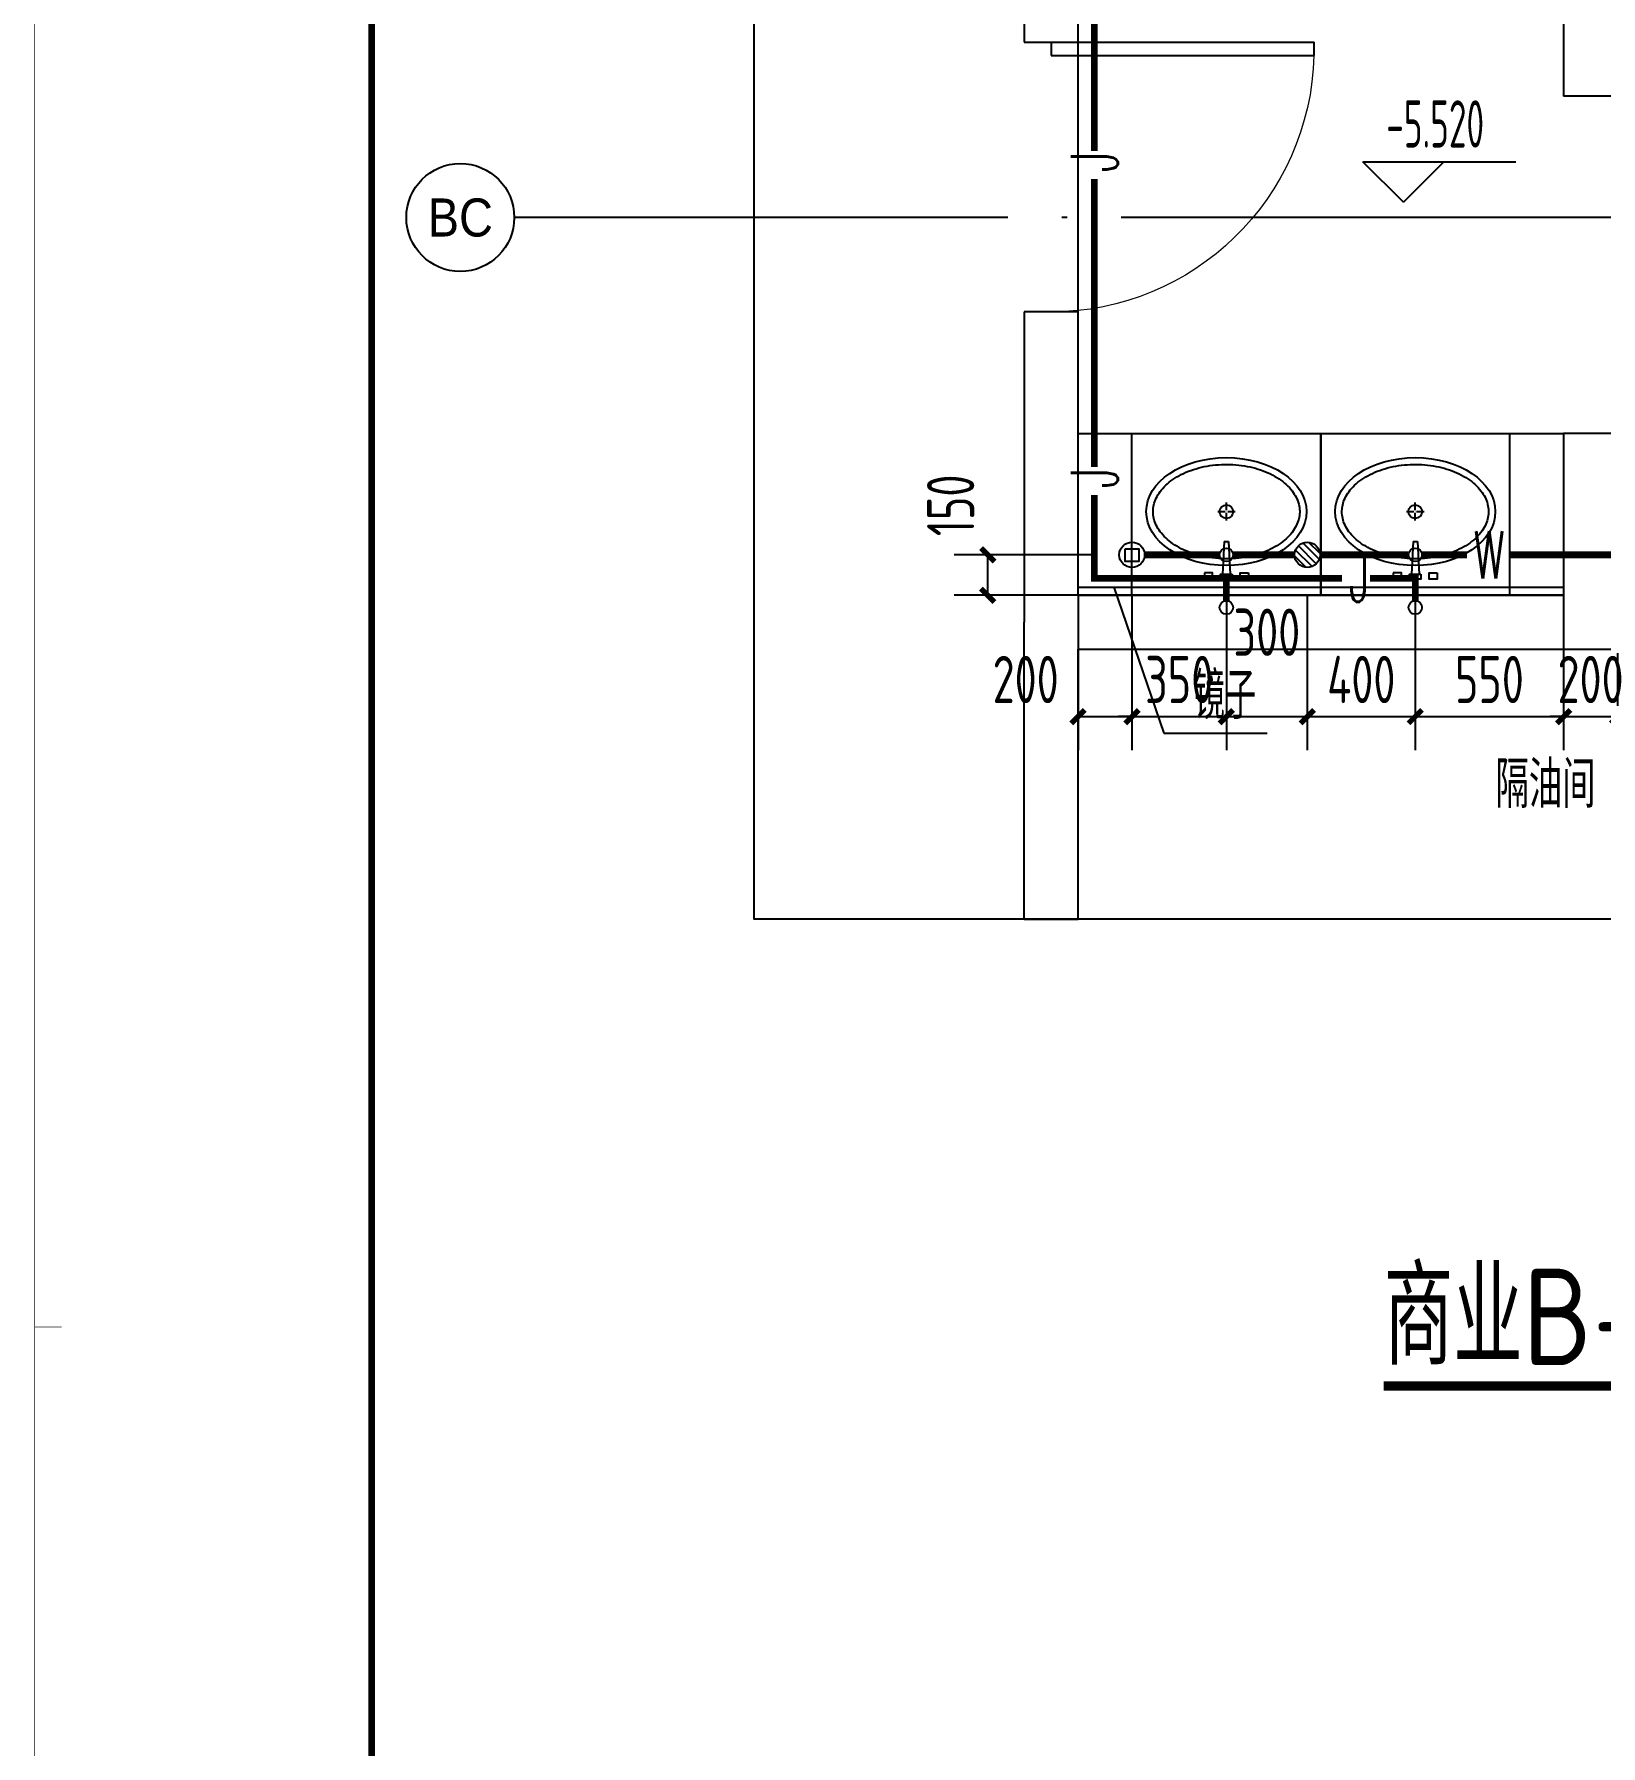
# Model space of a CAD drawing. Extents: x 57845 to 99897, y -155062 to -111524.
# Drawn here: x 57845 to 63651, y -141763 to -135421 of the extents above; entities that cross this region are included whole.
import ezdxf
from ezdxf.enums import TextEntityAlignment as Align

# ---------------------------------------------------------------- set-up
doc = ezdxf.new("R2010")
doc.units = 0
doc.header["$LTSCALE"] = 1000
doc.header["$MEASUREMENT"] = 0
doc.linetypes.add('DOTE', pattern=[2.4200000000000004, 2, -0.2, 0.02, -0.2])
for name, color, linetype in [('01-标注_标高', 200, 'Continuous'), ('01-标注_符号', 200, 'Continuous'), ('01-标注_轴线坐标', 132, 'Continuous'), ('02-TEXT_房间', 7, 'Continuous'), ('02-TEXT_轴号', 7, 'Continuous'), ('A-C_门', 150, 'Continuous'), ('A-I_卫-洁具', 241, 'Continuous'), ('A_AXIS-轴线', 1, 'DOTE'), ('A_STR-砌块墙', 121, 'Continuous'), ('AXIS_TEXT', 7, 'Continuous'), ('DIM_SYMB', 3, 'Continuous'), ('EQUIP_地漏', 7, 'Continuous'), ('EQUIP_污水', 7, 'Continuous'), ('PIPE-污水', 2, 'Continuous'), ('PIPE-给水', 3, 'Continuous'), ('TEXT_污水', 7, 'Continuous'), ('TEXT_给水', 7, 'Continuous'), ('TWT_DIM', 3, 'Continuous'), ('VPIPE-给水', 3, 'Continuous')]:
    doc.layers.add(name, color=color, linetype=linetype)
doc.layers.add('04-不打印_视口', color=5, linetype='Continuous', plot=False)
doc.layers.add('04-不打印_辅助线', color=165, linetype='Continuous', plot=False)
doc.styles.add('_TCH_AXIS', font='')
doc.styles.add('_TCH_DIM', font='ROS1', dxfattribs={"width": 0.8, "bigfont": 'JD'})
doc.styles.add('_TCH_DIM_T3', font='ROS1', dxfattribs={"width": 0.8, "bigfont": 'JD'})
doc.styles.add('_TCH_SPACE', font='ros.shx', dxfattribs={"width": 0.75, "height": 5, "bigfont": 'jd.shx'})
doc.styles.add('_TWT_PIPETEXT', font='SIMPLEX', dxfattribs={"width": 0.8, "height": 3.5, "bigfont": 'HZTXT'})
doc.styles.add('COMPLEX', font='COMPLEX')
doc.styles.get("Standard").update_dxf_attribs({"font": 'gbenor.shx', "bigfont": 'gbcbig.shx'})
doc.styles.add('样式 1', font='ros.shx', dxfattribs={"width": 0.7, "bigfont": 'jd.shx'})
doc.styles.get('_TCH_AXIS').set_extended_font_data('FZXiHei I-Z08S')
doc.dimstyles.new('_TWT_ARCH&&50', dxfattribs={"dimtxt": 175, "dimasz": 50, "dimexe": 125, "dimexo": 150, "dimgap": 50, "dimtad": 1, "dimdec": 0, "dimzin": 0, "dimdsep": 46, "dimtxsty": '_TCH_DIM_T3', "dimblk": 'ARCHTICK', "dimcen": 0.09, "dimazin": 2, "dimtfac": 1, "dimtdec": 0, "dimtix": 1, "dimtmove": 2, "dimatfit": 3, "dimfxl": 0, "dimtolj": 1, "dimtzin": 0, "dimarcsym": 0})

# ---------------------------------------------------------------- blocks, each defined once
blk = doc.blocks.new('图框-A1')
for points, const_width in [([(5.684341886080801e-13, 0), (841.0000000000002, 0), (841.0000000000002, 594), (5.684341886080801e-13, 594)], 0.05), ([(765.9999999999966, 584), (25.00000000000045, 584), (25.00000000000045, 10), (766.0000000000002, 10)], 0.5)]:
    blk.add_lwpolyline(points, close=True, dxfattribs=dict(const_width=const_width))
at = {"const_width": 0.05}
blk.add_lwpolyline([(5.684341886080801e-13, 297), (2.000000000000568, 297)], dxfattribs=at)
blk = doc.blocks.new('meae')
for p, q in [((-215.039999999979, 0), (-243.7679999999818, 0)), ((-210, 5.039999999979045), (-210, 32.76000000000931)), ((-176.7359999999753, 0), (-204.9599999999627, 0)), ((-99.54815868195146, 8), (21.68149024352897, 14.3899337600451)), ((-99.54815868195146, -7.999999999941792), (-99.54815868195146, 8)), ((21.68149024352897, -14.3899337601033), (21.68149024352897, 14.3899337600451)), ((-210, -32.25599999999395), (-210, -5.039999999979045)), ((-99.54815868195146, -8.000000000058208), (21.68149024352897, -14.3899337601033))]:
    blk.add_line(p, q)
for points in [[(17.19145484233741, 81.35012003820157), (40, 81.35012003820157), (39.99999999994179, 51.35012003820157), (17.1914548422792, 51.35012003820157)], [(21.68149024352897, 21.35012003820157), (40, 21.35012003820157), (40, -21.35012003820157), (21.68149024352897, -21.35012003820157)], [(17.19145484233741, -81.35012003820157), (40, -81.35012003820157), (39.99999999994179, -51.35012003820157), (17.1914548422792, -51.35012003820157)]]:
    blk.add_lwpolyline(points, close=True)
at = {"const_width": 0.8399999999999999}
blk.add_lwpolyline([(-209.5800000000163, -0.1400000000139698, -0.9999999999999999), (-210.4199999999837, -0.1400000000139698, -0.9999999999999999)], format="xyb", close=True, dxfattribs=at)
blk.add_circle((-210, 0), 25.2)
blk.add_ellipse((-210, 0), major_axis=(0, -296.8388870928175), ratio=0.6737661697857759)
at = {"color": 8}
blk.add_open_spline([(-210, -271.838887092832), (-201.6286662275088, -271.838887092832), (-193.2556980797672, -270.8834744876949), (-176.5567826171755, -267.0318226981908), (-168.2292954665609, -264.1331208487391), (-151.7464247078751, -256.3412992825033), (-143.592075161112, -251.4461166422116), (-127.6688291439204, -239.6628589069005), (-119.9016611408442, -232.7743547918508), (-105.0053654383519, -217.100718463771), (-97.87740360945463, -208.3160983382841), (-84.50442564953119, -189.0367220979533), (-78.25994529254967, -178.5426552897552), (-66.86596525227651, -156.1005802754662), (-61.71665413689334, -144.1531549534993), (-52.68240508378949, -119.1104159536771), (-48.79751711455174, -106.0155586157343), (-42.41598126577446, -79.01830609660828), (-39.91934085072717, -65.11628590768669), (-36.39207964838715, -36.86706837144447), (-35.3614577781409, -22.5202054088586), (-34.79793056182098, 6.244822261855006), (-35.26502483320655, 20.66266644134885), (-37.68259151588427, 49.19399507466005), (-39.63306519814068, 63.30715293157846), (-44.95700291811954, 90.86129060061648), (-48.33046480413759, 104.3019146881416), (-56.39392556494568, 130.1611448710319), (-61.0838973345235, 142.5793309712317), (-71.62818411248736, 166.0733063118532), (-77.48238030000357, 177.1485642623738), (-90.15903716551838, 197.6798496269621), (-96.98112566315103, 207.1352148510632), (-111.3602107425686, 224.2113378457143), (-118.9163064261083, 231.8314545630128), (-134.510733252624, 245.1036245926516), (-142.547481424408, 250.7556368449004), (-158.868371842138, 260.0530890176306), (-167.1509793659789, 263.6999722997425), (-183.7976203592261, 269.0257272459567), (-192.162095878215, 270.7072330619558), (-208.8995512870024, 272.153067119536), (-217.2755150526064, 271.9185741905239), (-234.0031495776493, 269.526916392555), (-242.3573442720808, 267.3679324407713), (-258.9526960913208, 261.0731867576833), (-267.1936322519905, 256.9349128940958), (-283.3781850557425, 246.65468100406), (-291.3201072766096, 240.5117016318836), (-306.6623222918133, 226.2813428560039), (-314.0611830068519, 218.1942343084957), (-328.0653621423407, 200.2301868745126), (-334.6699371464783, 190.353927289194), (-346.859358667396, 169.044026111078), (-352.4439172392595, 157.6110181525), (-362.4072642970132, 133.476927122334), (-366.7859668953461, 120.7763437553076), (-374.1964356524404, 94.43610308453208), (-377.2281845823745, 80.79684587812517), (-381.8495765395346, 52.93462008907227), (-383.4392193020904, 38.71199739631265), (-385.1273327118251, 10.0537408667733), (-385.225804392132, -4.381569712015335), (-383.9285565786413, -33.08909023553133), (-382.5328362500295, -47.36097819061251), (-378.2902226594742, -75.36972922243876), (-375.4433290168527, -89.10625087702647), (-368.3874579074909, -115.6863969620317), (-364.1784936326439, -128.529630749661), (-354.5335200406262, -152.9902308470919), (-349.097582319926, -164.6071133053629), (-337.1786070214584, -186.3198765731067), (-330.6958189697471, -196.415140855941), (-316.9037533847149, -214.843760280055), (-309.5951420506462, -223.1764269854757), (-294.4000191528467, -237.9131964488188), (-286.5148495539906, -244.3169298697612), (-270.41386736813, -255.1213227973203), (-262.1997869724291, -259.5227866767091), (-245.6385630253353, -266.3373192788567), (-237.2919559226721, -268.7527736420161), (-222.6272707111784, -271.2949484957498), (-216.3134306632564, -271.838887092832), (-210, -271.838887092832)], degree=3, knots=[0, 0, 0, 0, 0.1541728099079682, 0.1541728099079682, 0.3083456198159364, 0.3083456198159364, 0.4625184297239047, 0.4625184297239047, 0.6166912396318729, 0.6166912396318729, 0.7708640495398411, 0.7708640495398411, 0.9250368594478093, 0.9250368594478093, 1.079209669355778, 1.079209669355778, 1.233382479263746, 1.233382479263746, 1.387555289171714, 1.387555289171714, 1.541728099079682, 1.541728099079682, 1.69590090898765, 1.69590090898765, 1.850073718895619, 1.850073718895619, 2.004246528803587, 2.004246528803587, 2.158419338711555, 2.158419338711555, 2.312592148619523, 2.312592148619523, 2.466764958527492, 2.466764958527492, 2.62093776843546, 2.62093776843546, 2.775110578343428, 2.775110578343428, 2.929283388251396, 2.929283388251396, 3.083456198159364, 3.083456198159364, 3.237629008067333, 3.237629008067333, 3.391801817975301, 3.391801817975301, 3.545974627883269, 3.545974627883269, 3.700147437791237, 3.700147437791237, 3.854320247699206, 3.854320247699206, 4.008493057607174, 4.008493057607174, 4.162665867515142, 4.162665867515142, 4.31683867742311, 4.31683867742311, 4.471011487331078, 4.471011487331078, 4.625184297239047, 4.625184297239047, 4.779357107147015, 4.779357107147015, 4.933529917054983, 4.933529917054983, 5.087702726962951, 5.087702726962951, 5.24187553687092, 5.24187553687092, 5.396048346778888, 5.396048346778888, 5.550221156686856, 5.550221156686856, 5.704393966594824, 5.704393966594824, 5.858566776502792, 5.858566776502792, 6.012739586410761, 6.012739586410761, 6.166912396318729, 6.166912396318729, 6.283185307179586, 6.283185307179586, 6.283185307179586, 6.283185307179586], dxfattribs=at)
at = {"layer": '04-不打印_辅助线'}
blk.add_lwpolyline([(-499.9999999998836, -349.9999999999418), (-499.9999999998836, 350.0000000000582), (100.0000000001164, 350.0000000000582), (100.0000000001164, -349.9999999999418)], close=True, dxfattribs=at)
blk = doc.blocks.new('$DorLib2D$00000001')
at = {"ltscale": 0.5}
for p, q in [((0.4499999999999886, 0.974999999999909), (0.5, 0.974999999999909)), ((0.4499999999999886, -1.13686837721616e-13), (0.4499999999999886, 0.974999999999909)), ((0.5, -1.13686837721616e-13), (0.5, 0.974999999999909)), ((0.5, -1.13686837721616e-13), (0.4499999999999886, -1.13686837721616e-13))]:
    blk.add_line(p, q, dxfattribs=at)
at = {"lineweight": 13, "ltscale": 0.5}
blk.add_arc((0.4750000000000227, -1.13686837721616e-13), 0.975, 91.46928358083711, 180, dxfattribs=at)
blk = doc.blocks.new('_AXISO')
blk.add_circle((0, 0), 0.5)
at = {"layer": 'AXIS_TEXT', "style": 'COMPLEX', "width": 1.041666666666667}
blk.add_attdef('A', text='', height=0.56, dxfattribs=at).set_placement((-0.25, -0.28), (0.25, -0.28), align=Align.FIT)
blk = doc.blocks.new('11')
at = {"layer": '01-标注_标高'}
for p, q in [((67840.05842241434, -136043.3400269111), (67690.05842241434, -135893.3400269111)), ((67690.05842241434, -135893.3400269111), (68257.29136641177, -135893.3400269111)), ((67840.05842241434, -136043.3400269111), (67990.05842241434, -135893.3400269111))]:
    blk.add_line(p, q, dxfattribs=at)
at = {"layer": '01-标注_符号'}
for p, q in [((66766.02662214356, -137469.943740045), (66952.22644534822, -138010.9292005466)), ((66952.22644534822, -138010.9292005466), (67335.19780303589, -138010.9292005466))]:
    blk.add_line(p, q, dxfattribs=at)
at = {"layer": '01-标注_轴线坐标', "color": 8}
blk.add_line((65433.79552553197, -136099.9437386626), (64544.09794966246, -136099.9437386626), dxfattribs=at)
at = {"layer": '04-不打印_视口', "elevation": -1e-08}
blk.add_lwpolyline([(65433.79552553197, -128899.9435385836), (73633.79552547469, -128899.9435385316), (73633.79552547469, -138699.9437400501), (65433.79552553197, -138699.9437401018)], close=True, dxfattribs=at)
at = {"layer": 'A-C_门', "color": 8}
blk.add_line((66633.79552547525, -136449.943538537, -1e-08), (66633.7955254749, -135449.943538537, -1e-08), dxfattribs=at)
at = {"layer": 'A-I_卫-洁具', "ltscale": 0.1}
blk.add_line((66633.79552553104, -137469.9437400431, -1e-08), (68433.79552548005, -137469.943740071, -1e-08), dxfattribs=at)
at = {"layer": 'A-I_卫-洁具', "ltscale": 0.1, "elevation": -1e-08}
blk.add_lwpolyline([(68433.79552547539, -137499.9437400794), (66633.79552547423, -137499.9437400859), (66633.79552547562, -136899.9437400864), (68433.79552547586, -136899.9437400799)], close=True, dxfattribs=at)
at = {"layer": 'A_AXIS-轴线', "color": 253, "linetype": 'DOTE'}
blk.add_line((73633.79552547469, -136099.9437386626, -1e-08), (65433.79552553197, -136099.9437386626, -1e-08), dxfattribs=at)
at = {"layer": 'A_STR-砌块墙', "color": 8}
for p, q in [((66433.79552547446, -134149.9435385373), (66433.79552547503, -135449.9435385367)), ((66633.7955254752, -135449.9435385366), (66633.79552547503, -134249.9435385367)), ((68433.79552547578, -134249.9435385374), (68433.79552547492, -135649.943538537)), ((66433.79552547503, -135449.9435385367), (66633.7955254752, -135449.9435385366)), ((68633.79552547492, -135649.943538537), (68433.79552547492, -135649.943538537)), ((66633.79552547554, -136449.9435385366), (66433.79552547536, -136449.9435385367)), ((66433.79552547536, -136449.9435385367), (66433.79552547562, -137599.9437400799)), ((66633.79552547612, -137499.9437400799), (66633.79552547554, -136449.9435385366)), ((68433.79552547492, -136899.94374008), (68433.7955254755, -137499.9437400799)), ((68633.79552547492, -136899.9437400799), (68433.79552547492, -136899.94374008)), ((66633.79552547612, -137499.9437400799), (68433.7955254755, -137499.9437400799)), ((66433.79552547539, -138699.9437400954), (66433.79552547562, -137599.9437400798)), ((66633.79552547492, -137699.9437400799), (68533.79552547562, -137699.9437400799)), ((66633.79552547539, -138699.9437400955), (66633.79552547492, -137699.9437400799)), ((68533.79552547562, -137699.9437400799), (70433.79552547475, -137699.9437400795)), ((66433.79552547539, -138699.9437400954), (66633.79552547539, -138699.9437400955))]:
    blk.add_line(p, q, dxfattribs=at)
at = {"layer": '01-标注_轴线坐标', "color": 8}
ref = blk.add_blockref('_AXISO', (64344.09794966246, -136099.9437386626), dxfattribs=dict(at, xscale=400, yscale=400, zscale=400))
ref.add_attrib('A', 'BC', dxfattribs={"layer": '02-TEXT_轴号', "color": 8, "height": 141.0838871467441, "style": '_TCH_AXIS'}).set_placement((64223.16890353668, -136170.485682236), (64465.02699578825, -136170.485682236), align=Align.FIT)
at = {"layer": 'A-C_门', "color": 8, "xscale": 1000, "yscale": -1000, "zscale": 200, "rotation": 90.00000000001933}
blk.add_blockref('$DorLib2D$00000001', (66533.79552547507, -135949.943538537), dxfattribs=at)
at = {"layer": 'A-I_卫-洁具', "ltscale": 0.1, "rotation": 270}
for p in [(67183.7955254875, -137399.9437401162, -1e-08), (67883.79552548796, -137399.9437401162, -1e-08)]:
    blk.add_blockref('meae', p, dxfattribs=at)
at = {"layer": '01-标注_标高', "color": 7, "style": '_TCH_DIM', "width": 0.6400000000000001}
blk.add_text('-5.520', height=175, dxfattribs=at).set_placement((67776.48654342555, -135840.8400269111))
at = {"layer": '01-标注_符号', "color": 7, "style": '样式 1', "width": 0.7}
blk.add_text('镜子', height=173.6434108527132, dxfattribs=at).set_placement((67062.7947022607, -137958.4292005466))
at = {"layer": '02-TEXT_房间', "color": 3, "style": '_TCH_SPACE', "width": 0.75}
blk.add_text('隔油间', height=173.6434108527131, dxfattribs=at).set_placement((68180.99581303688, -138288.0316283465, -1e-08))
blk = doc.blocks.new('$TwtSys$00000147')
blk.add_circle((0, 0, 1e-08), 1)
blk = doc.blocks.new('$TwtSys$00000141')
for p, q in [((-94.19606303561523, 7.672111694559135), (-10.08309029082739, 91.78508443935061)), ((-94.19606303561523, 7.672111694559135), (-10.08309029082739, 91.78508443935061)), ((-87.21916889109707, -35.05448014085778), (35.05448014085778, 87.21916889110071)), ((-87.21916889109707, -35.05448014085778), (35.05448014085778, 87.21916889110071)), ((-66.46803743153214, -66.46803743153941), (66.46803743153214, 66.46803743153214)), ((-66.46803743153214, -66.46803743153578), (66.46803743153214, 66.46803743153214)), ((-32.35611368903483, -87.061266563549), (87.58274635417911, 32.87759347966494)), ((-32.35611368903483, -87.061266563549), (87.58274635417911, 32.87759347966858)), ((11.43110768805855, -92.25951895252001), (92.2594807012465, -11.43114593933933)), ((11.43110768805855, -92.25951895252001), (92.2594807012465, -11.43114593933933))]:
    blk.add_line(p, q)
blk.add_circle((0, 0), 94)
blk.add_circle((0, 0), 94)
blk = doc.blocks.new('_ArchTick')
at = {"color": 0, "linetype": 'ByBlock', "const_width": 0.4}
blk.add_lwpolyline([(-0.5, -0.5), (0.5, 0.5)], dxfattribs=at)
blk = doc.blocks.new('*D281')
at = {"layer": 'Defpoints', "color": 0}
for p in [(61713.72716715073, -137349.9437401163), (61913.72716716388, -137349.9437401163), (61913.72716716388, -137949.527831929)]:
    blk.add_point(p, dxfattribs=at)
at = {"layer": 'TWT_DIM', "color": 0, "lineweight": -2}
for p, q in [((61713.72716715073, -137499.9437401163), (61713.72716715073, -138074.527831929)), ((61913.72716716388, -137499.9437401163), (61913.72716716388, -138074.527831929)), ((61713.72716715073, -137949.527831929), (61913.72716716388, -137949.527831929))]:
    blk.add_line(p, q, dxfattribs=at)
at = {"layer": 'TWT_DIM', "color": 0, "lineweight": -2, "xscale": 50, "yscale": 50, "zscale": 50, "rotation": 180}
blk.add_blockref('_ArchTick', (61713.72716715073, -137949.527831929), dxfattribs=at)
at = {"layer": 'TWT_DIM', "color": 0, "lineweight": -2, "xscale": 50, "yscale": 50, "zscale": 50}
blk.add_blockref('_ArchTick', (61913.72716716388, -137949.527831929), dxfattribs=at)
at = {"layer": 'TWT_DIM', "color": 0, "insert": (61519.72716715073, -137812.027831929), "char_height": 175, "attachment_point": 5, "style": '_TCH_DIM_T3'}
blk.add_mtext('\\A1;200', dxfattribs=at)
blk = doc.blocks.new('*D282')
at = {"layer": 'Defpoints', "color": 0}
for p in [(61913.72716716388, -137349.9437401163), (62263.72716716388, -137349.9437401163), (62263.72716716388, -137949.527831929)]:
    blk.add_point(p, dxfattribs=at)
at = {"layer": 'TWT_DIM', "color": 0, "lineweight": -2}
for p, q in [((61913.72716716388, -137499.9437401163), (61913.72716716388, -138074.527831929)), ((62263.72716716388, -137499.9437401163), (62263.72716716388, -138074.527831929)), ((61913.72716716388, -137949.527831929), (61863.72716716388, -137949.527831929)), ((61913.72716716388, -137949.527831929), (62263.72716716388, -137949.527831929)), ((62263.72716716388, -137949.527831929), (62313.72716716388, -137949.527831929))]:
    blk.add_line(p, q, dxfattribs=at)
at = {"layer": 'TWT_DIM', "color": 0, "lineweight": -2, "xscale": 50, "yscale": 50, "zscale": 50}
blk.add_blockref('_ArchTick', (61913.72716716388, -137949.527831929), dxfattribs=at)
at = {"layer": 'TWT_DIM', "color": 0, "lineweight": -2, "xscale": 50, "yscale": 50, "zscale": 50, "rotation": 180}
blk.add_blockref('_ArchTick', (62263.72716716388, -137949.527831929), dxfattribs=at)
at = {"layer": 'TWT_DIM', "color": 0, "insert": (62088.72716716388, -137812.027831929), "char_height": 175, "attachment_point": 5, "style": '_TCH_DIM_T3'}
blk.add_mtext('\\A1;350', dxfattribs=at)
blk = doc.blocks.new('*D283')
at = {"layer": 'Defpoints', "color": 0}
for p in [(62263.72716716388, -137349.9437401163), (62563.72716716388, -137349.9437401163), (62563.72716716388, -137949.527831929)]:
    blk.add_point(p, dxfattribs=at)
at = {"layer": 'TWT_DIM', "color": 0, "lineweight": -2}
for p, q in [((62263.72716716388, -137499.9437401163), (62263.72716716388, -138074.527831929)), ((62563.72716716388, -137499.9437401163), (62563.72716716388, -138074.527831929)), ((62263.72716716388, -137949.527831929), (62563.72716716388, -137949.527831929))]:
    blk.add_line(p, q, dxfattribs=at)
at = {"layer": 'TWT_DIM', "color": 0, "lineweight": -2, "xscale": 50, "yscale": 50, "zscale": 50, "rotation": 180}
blk.add_blockref('_ArchTick', (62263.72716716388, -137949.527831929), dxfattribs=at)
at = {"layer": 'TWT_DIM', "color": 0, "lineweight": -2, "xscale": 50, "yscale": 50, "zscale": 50}
blk.add_blockref('_ArchTick', (62563.72716716388, -137949.527831929), dxfattribs=at)
at = {"layer": 'TWT_DIM', "color": 0, "insert": (62413.72716716388, -137637.027831929), "char_height": 175, "attachment_point": 5, "style": '_TCH_DIM_T3'}
blk.add_mtext('\\A1;300', dxfattribs=at)
blk = doc.blocks.new('*D284')
at = {"layer": 'Defpoints', "color": 0}
for p in [(62563.72716716388, -137349.9437401163), (62963.72716716433, -137349.9437401163), (62963.72716716433, -137949.527831929)]:
    blk.add_point(p, dxfattribs=at)
at = {"layer": 'TWT_DIM', "color": 0, "lineweight": -2}
for p, q in [((62563.72716716388, -137499.9437401163), (62563.72716716388, -138074.527831929)), ((62963.72716716433, -137499.9437401163), (62963.72716716433, -138074.527831929)), ((62563.72716716388, -137949.527831929), (62963.72716716433, -137949.527831929))]:
    blk.add_line(p, q, dxfattribs=at)
at = {"layer": 'TWT_DIM', "color": 0, "lineweight": -2, "xscale": 50, "yscale": 50, "zscale": 50, "rotation": 180}
blk.add_blockref('_ArchTick', (62563.72716716388, -137949.527831929), dxfattribs=at)
at = {"layer": 'TWT_DIM', "color": 0, "lineweight": -2, "xscale": 50, "yscale": 50, "zscale": 50}
blk.add_blockref('_ArchTick', (62963.72716716433, -137949.527831929), dxfattribs=at)
at = {"layer": 'TWT_DIM', "color": 0, "insert": (62763.72716716411, -137812.027831929), "char_height": 175, "attachment_point": 5, "style": '_TCH_DIM_T3'}
blk.add_mtext('\\A1;400', dxfattribs=at)
blk = doc.blocks.new('*D285')
at = {"layer": 'Defpoints', "color": 0}
for p in [(62963.72716716433, -137349.9437401163), (63513.72716715179, -137349.9437401163), (63513.72716715179, -137949.527831929)]:
    blk.add_point(p, dxfattribs=at)
at = {"layer": 'TWT_DIM', "color": 0, "lineweight": -2}
for p, q in [((62963.72716716433, -137499.9437401163), (62963.72716716433, -138074.527831929)), ((63513.72716715179, -137499.9437401163), (63513.72716715179, -138074.527831929)), ((62963.72716716433, -137949.527831929), (63513.72716715179, -137949.527831929))]:
    blk.add_line(p, q, dxfattribs=at)
at = {"layer": 'TWT_DIM', "color": 0, "lineweight": -2, "xscale": 50, "yscale": 50, "zscale": 50, "rotation": 180}
blk.add_blockref('_ArchTick', (62963.72716716433, -137949.527831929), dxfattribs=at)
at = {"layer": 'TWT_DIM', "color": 0, "lineweight": -2, "xscale": 50, "yscale": 50, "zscale": 50}
blk.add_blockref('_ArchTick', (63513.72716715179, -137949.527831929), dxfattribs=at)
at = {"layer": 'TWT_DIM', "color": 0, "insert": (63238.72716715806, -137812.027831929), "char_height": 175, "attachment_point": 5, "style": '_TCH_DIM_T3'}
blk.add_mtext('\\A1;550', dxfattribs=at)
blk = doc.blocks.new('*D286')
at = {"layer": 'Defpoints', "color": 0}
for p in [(63513.72716715179, -137349.9437401163), (63713.72716715179, -137349.9437401163), (63713.72716715179, -137949.527831929)]:
    blk.add_point(p, dxfattribs=at)
at = {"layer": 'TWT_DIM', "color": 0, "lineweight": -2}
for p, q in [((63513.72716715179, -137499.9437401163), (63513.72716715179, -138074.527831929)), ((63713.72716715179, -137499.9437401163), (63713.72716715179, -138074.527831929)), ((63513.72716715179, -137949.527831929), (63463.72716715179, -137949.527831929)), ((63513.72716715179, -137949.527831929), (63713.72716715179, -137949.527831929)), ((63713.72716715179, -137949.527831929), (63763.72716715179, -137949.527831929))]:
    blk.add_line(p, q, dxfattribs=at)
at = {"layer": 'TWT_DIM', "color": 0, "lineweight": -2, "xscale": 50, "yscale": 50, "zscale": 50}
blk.add_blockref('_ArchTick', (63513.72716715179, -137949.527831929), dxfattribs=at)
at = {"layer": 'TWT_DIM', "color": 0, "lineweight": -2, "xscale": 50, "yscale": 50, "zscale": 50, "rotation": 180}
blk.add_blockref('_ArchTick', (63713.72716715179, -137949.527831929), dxfattribs=at)
at = {"layer": 'TWT_DIM', "color": 0, "insert": (63613.72716715179, -137812.027831929), "char_height": 175, "attachment_point": 5, "style": '_TCH_DIM_T3'}
blk.add_mtext('\\A1;200', dxfattribs=at)
blk = doc.blocks.new('$TwtSys$00000136')
at = {"elevation": 9.999999999999692e-09}
blk.add_lwpolyline([(-51.2828868807992, 45.17473333638918), (50.93684399289486, 45.17473333638918), (50.93684399289486, -49.13749198864753), (-51.2828868807992, -49.13749198864753)], close=True, dxfattribs=at)
blk.add_circle((0, 0, 9.999999999999692e-09), 93.75)
blk = doc.blocks.new('*D340')
at = {"layer": 'Defpoints', "color": 0}
for p in [(61379.06299652284, -137349.9437401163), (61913.72716716387, -137349.9437401163), (61913.72716716387, -137499.9437401163)]:
    blk.add_point(p, dxfattribs=at)
at = {"layer": 'TWT_DIM', "color": 0, "lineweight": -2}
for p, q in [((61763.72716716387, -137349.9437401163), (61254.06299652284, -137349.9437401163)), ((61379.06299652284, -137499.9437401163), (61379.06299652284, -137349.9437401163)), ((61763.72716716387, -137499.9437401163), (61254.06299652284, -137499.9437401163))]:
    blk.add_line(p, q, dxfattribs=at)
at = {"layer": 'TWT_DIM', "color": 0, "lineweight": -2, "xscale": 50, "yscale": 50, "zscale": 50}
for p, rotation in [((61379.06299652284, -137349.9437401163), 90), ((61379.06299652284, -137499.9437401163), 270)]:
    blk.add_blockref('_ArchTick', p, dxfattribs=dict(at, rotation=rotation))
at = {"layer": 'TWT_DIM', "color": 0, "insert": (61241.56299652284, -137166.6104067829), "char_height": 175, "attachment_point": 5, "rotation": 90, "style": '_TCH_DIM_T3'}
blk.add_mtext('\\A1;150', dxfattribs=at)

msp = doc.modelspace()

# ---------------------------------------------------------------- hatches: boundary and pattern name
at = {"layer": 'PIPE-给水', "linetype": 'Continuous'}
for points in [[(61774.3807518553, -137437.3338554433), (61774.38075185517, -137449.8338554426), (61761.8807518552, -137449.8338554427)], [(61774.3807518553, -137437.3338554433), (61761.88075185517, -137437.3338554433), (61761.8807518552, -137449.8338554427)], [(62963.73014419482, -137437.3338554435), (62976.23014419615, -137437.3338554426), (62976.23014419407, -137424.8338554436)], [(62963.73014419482, -137437.3338554435), (62963.73014419615, -137424.8338554426), (62976.23014419407, -137424.8338554436)]]:
    msp.add_hatch(color=256, dxfattribs=at).paths.add_polyline_path(points)

# ---------------------------------------------------------------- linework, layer by layer
at = {"layer": 'DIM_SYMB', "const_width": 35}
msp.add_lwpolyline([(62847.12414979913, -140429.9577555069), (65871.02485901899, -140429.9577555069)], dxfattribs=at)
at = {"layer": 'PIPE-污水', "linetype": 'Continuous', "ltscale": 0.5, "const_width": 25}
for points in [[(61960.72716716387, -137349.9437401163), (62238.72716716387, -137349.9437401163)], [(62288.72716716387, -137349.9437401163), (62516.72716716387, -137349.9437401163)], [(62610.72716716387, -137349.9437401163), (62938.72716716433, -137349.9437401163)], [(62988.72716716433, -137349.9437401163), (63155.53790411586, -137349.9437401163)], [(63312.20457078253, -137349.9437401163), (63729.11344012064, -137349.9437401163)]]:
    msp.add_lwpolyline(points, dxfattribs=at)
at = {"layer": 'PIPE-给水', "linetype": 'Continuous', "ltscale": 0.5, "const_width": 25}
for points in [[(61774.38075185517, -135136.2671508832), (61774.38075185517, -135853.8113157017)], [(61774.38075185517, -135957.144649035), (61774.38075185517, -137025.0080000373)], [(61774.38075185517, -137128.3413333706), (61774.38075185517, -137437.3338554433)], [(61774.38075185517, -137437.3338554426), (62263.73014419569, -137437.3338554426)], [(62263.73014419569, -137437.3338554426), (62263.73014419569, -137520.1295173755)], [(62263.73014419569, -137437.3338554426), (62692.52287418167, -137437.3338554426)], [(62795.856207515, -137437.3338554426), (62963.73014419615, -137437.3338554426)], [(62963.73014419615, -137437.3338554426), (62963.73014419615, -137520.1295173755)]]:
    msp.add_lwpolyline(points, dxfattribs=at)
at = {"layer": 'VPIPE-给水', "linetype": 'Continuous'}
for centre in [(62263.73014419569, -137545.1295173755), (62963.73014419615, -137545.1295173755)]:
    msp.add_circle(centre, 25, dxfattribs=at)

# ---------------------------------------------------------------- block references
at = {"xscale": 50, "yscale": 50, "zscale": 50}
msp.add_blockref('图框-A1', (57845.8217136352, -155061.1757385232), dxfattribs=at)
at = {"layer": 'EQUIP_地漏', "xscale": 0.5, "yscale": 0.5, "zscale": 0.5, "rotation": 90}
msp.add_blockref('$TwtSys$00000141', (62563.72716716387, -137349.9437401163), dxfattribs=at)
at = {"layer": 'EQUIP_污水'}
for name, p, xscale, yscale, zscale in [('$TwtSys$00000136', (61913.72716716387, -137349.9437401163), 0.5, 0.5, 0.5), ('$TwtSys$00000147', (62263.72716716387, -137349.9437401163), 25, 25, 25), ('$TwtSys$00000147', (62963.72716716433, -137349.9437401163), 25, 25, 25)]:
    msp.add_blockref(name, p, dxfattribs=dict(at, xscale=xscale, yscale=yscale, zscale=zscale))
at = {"layer": 'PIPE-给水', "linetype": 'Continuous'}
msp.add_blockref('11', (-4920.06835832369, 0), dxfattribs=at)

# ---------------------------------------------------------------- texts
at = {"layer": 'DIM_SYMB', "color": 7}
msp.add_text('商业B-1  1#卫生间详图', height=357.4468085106383, dxfattribs=at).set_placement((62847.12414979913, -140352.5109469963, -1e-08))
at = {"layer": 'TEXT_污水', "style": '_TWT_PIPETEXT', "width": 0.6400000000000001}
msp.add_text('W', height=175, dxfattribs=at).set_placement((63180.53790411586, -137437.4437401163))
at = {"layer": 'TEXT_给水', "style": '_TWT_PIPETEXT', "width": 0.6400000000000001}
for p in [(61861.88075185518, -135932.144649035), (61861.88075185518, -137103.3413333706)]:
    msp.add_text('J', height=175, rotation=90, dxfattribs=at).set_placement(p)
msp.add_text('J', height=175, dxfattribs=at).set_placement((62717.52287418167, -137524.8338554426))

# ---------------------------------------------------------------- dimensions: what is measured, and where the dimension line sits
at = {"layer": 'TWT_DIM'}
for base, p1, p2, angle, text, picture, middle in [((61379.06299652284, -137349.9437401163), (61913.72716716387, -137499.9437401163), (61913.72716716387, -137349.9437401163), 90, '150', '*D340', (61241.56299652284, -137166.6104067829)), ((61913.72716716388, -137949.527831929), (61713.72716715073, -137349.9437401163), (61913.72716716388, -137349.9437401163), 0, '200', '*D281', (61519.72716715073, -137812.027831929)), ((62563.72716716388, -137949.527831929), (62263.72716716388, -137349.9437401163), (62563.72716716388, -137349.9437401163), 0, '300', '*D283', (62413.72716716388, -137637.027831929))]:
    dim = msp.add_linear_dim(base=base, p1=p1, p2=p2, angle=angle, text=text, dimstyle='_TWT_ARCH&&50', dxfattribs=at)
    dim.commit()
    dim.dimension.update_dxf_attribs({"geometry": picture, "text_midpoint": middle, "dimtype": 161})
for p1, p2, text, picture, middle in [((61913.72716716388, -137349.9437401163), (62263.72716716388, -137349.9437401163), '350', '*D282', (62088.72716716388, -137812.027831929)), ((62563.72716716388, -137349.9437401163), (62963.72716716433, -137349.9437401163), '400', '*D284', (62763.72716716411, -137812.027831929)), ((62963.72716716433, -137349.9437401163), (63513.72716715179, -137349.9437401163), '550', '*D285', (63238.72716715806, -137812.027831929)), ((63513.72716715179, -137349.9437401163), (63713.72716715179, -137349.9437401163), '200', '*D286', (63613.72716715179, -137812.027831929))]:
    dim = msp.add_aligned_dim(p1=p1, p2=p2, distance=-599.5840918127215, text=text, dimstyle='_TWT_ARCH&&50', dxfattribs=at)
    dim.commit()
    dim.dimension.update_dxf_attribs({"geometry": picture, "text_midpoint": middle})

doc.saveas('drawing.dxf')
